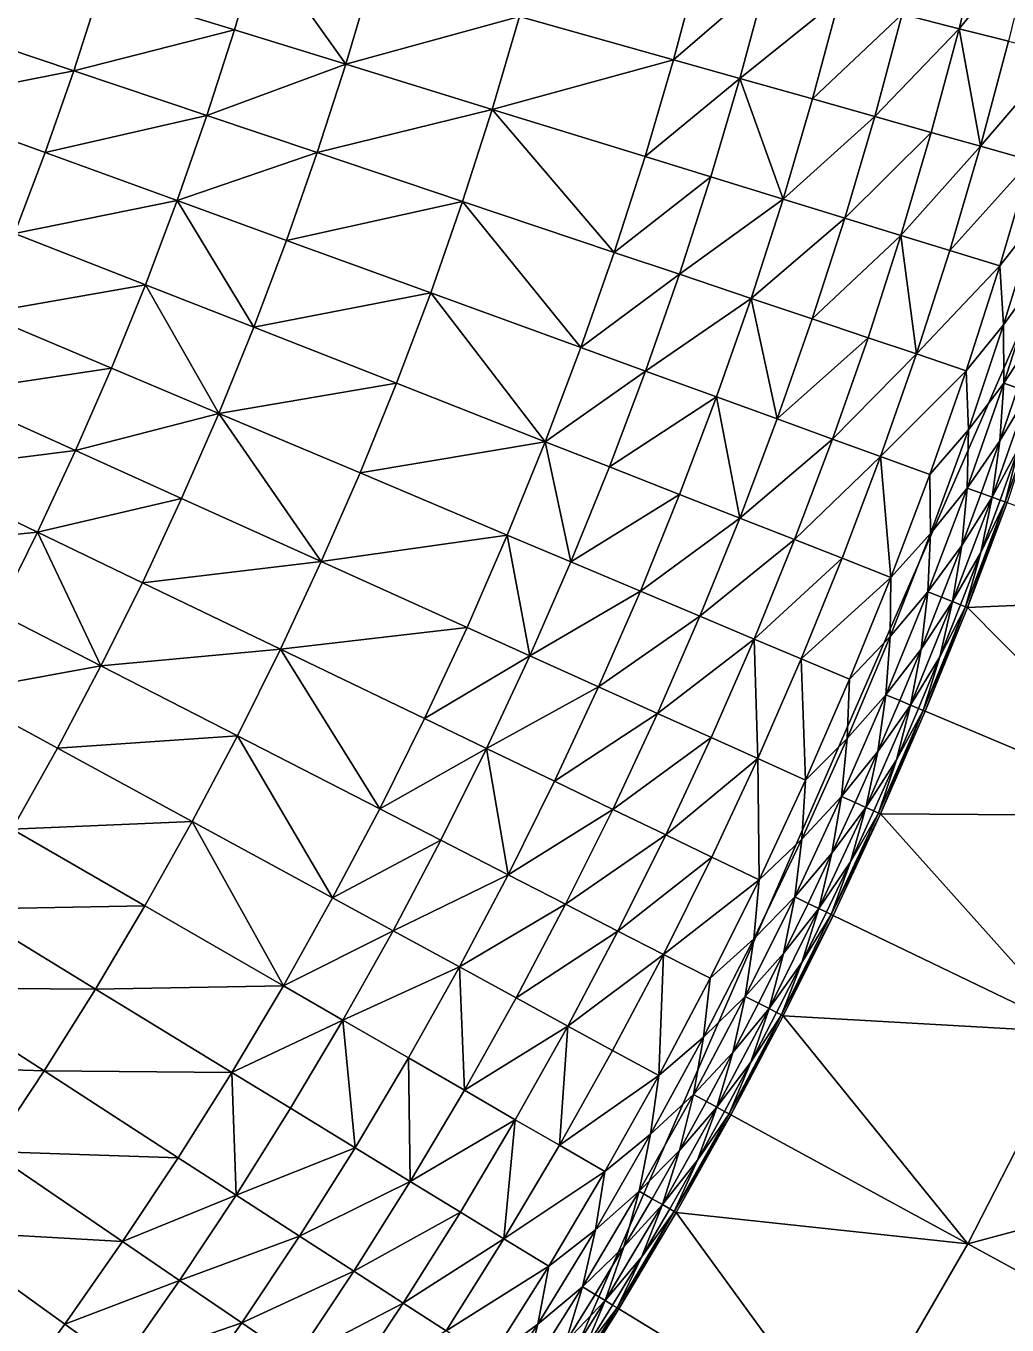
# Model space of a CAD drawing. Header units: millimetres. Extents: x -3250 to 8000, y -3250 to 3250.
# Drawn here: x 1803 to 2349, y -1313 to -590 of the extents above; entities that cross this region are included whole.
import ezdxf

# ---------------------------------------------------------------- set-up
doc = ezdxf.new("R2010")
doc.units = ezdxf.units.MM
doc.header["$MEASUREMENT"] = 0
doc.layers.add('MESH_3D', color=2, linetype='CONTINUOUS')

msp = doc.modelspace()

# ---------------------------------------------------------------- linework, layer by layer
at = {"layer": 'MESH_3D'}
for points in [[(2150.48, 2436.79, 32500), (-3128.53, 880.23, 32500), (-2326.57, -2269.27, 32500)], [(2150.48, 2436.79, 32500), (-2326.57, -2269.27, 32500), (3105.61, 957.95, 32500)], [(3105.61, 957.95, 32500), (-2326.57, -2269.27, 32500), (-1962.36, -2590.68, 32500)], [(3105.61, 957.95, 32500), (-1962.36, -2590.68, 32500), (-1625, -2814.58, 32500)], [(3105.61, 957.95, 32500), (-1625, -2814.58, 32500), (-723.19, -3168.52, 32500)], [(3105.61, 957.95, 32500), (-723.19, -3168.52, 32500), (1410.12, -2928.15, 32500)], [(3105.61, 957.95, 32500), (1410.12, -2928.15, 32500), (2382.42, -2210.56, 32500)], [(2336.54, -533.3, -355.73), (2322.52, -591.39, -355.73), (2290.83, -583.32, -406.77)], [(2364.23, -539.62, -303.82), (2322.52, -591.39, -355.73), (2336.54, -533.3, -355.73)], [(2364.23, -539.62, -303.82), (2350.04, -598.39, -303.82), (2322.52, -591.39, -355.73)], [(1933.5, -544, -744.25), (1919.34, -592.04, -744.25), (1844.62, -568.99, -794.3)], [(1981.26, -611.14, -698.41), (1919.34, -592.04, -744.25), (1933.5, -544, -744.25)], [(1995.88, -561.55, -698.41), (1981.26, -611.14, -698.41), (1933.5, -544, -744.25)], [(2178.12, -554.62, -547.31), (2163.62, -608.75, -547.31), (2077.99, -584.66, -630.5)], [(2215.25, -564.07, -506.08), (2163.62, -608.75, -547.31), (2178.12, -554.62, -547.31)], [(2077.99, -584.66, -630.5), (1981.26, -611.14, -698.41), (1995.88, -561.55, -698.41)], [(1844.62, -568.99, -794.3), (1829.86, -614.8, -794.3), (1753.67, -589.2, -840.76)], [(1919.34, -592.04, -744.25), (1829.86, -614.8, -794.3), (1844.62, -568.99, -794.3)], [(2215.25, -564.07, -506.08), (2200.5, -619.13, -506.08), (2163.62, -608.75, -547.31)], [(2255.95, -574.44, -455.71), (2200.5, -619.13, -506.08), (2215.25, -564.07, -506.08)], [(2255.95, -574.44, -455.71), (2240.93, -630.5, -455.71), (2200.5, -619.13, -506.08)], [(2290.83, -583.32, -406.77), (2240.93, -630.5, -455.71), (2255.95, -574.44, -455.71)], [(2077.99, -584.66, -630.5), (2062.77, -636.28, -630.5), (1981.26, -611.14, -698.41)], [(2163.62, -608.75, -547.31), (2062.77, -636.28, -630.5), (2077.99, -584.66, -630.5)], [(2290.83, -583.32, -406.77), (2275.57, -640.25, -406.77), (2240.93, -630.5, -455.71)], [(2322.52, -591.39, -355.73), (2275.57, -640.25, -406.77), (2290.83, -583.32, -406.77)], [(1829.86, -614.8, -794.3), (1738.43, -632.74, -840.76), (1753.67, -589.2, -840.76)], [(1919.34, -592.04, -744.25), (1903.98, -639.7, -744.25), (1829.86, -614.8, -794.3)], [(1981.26, -611.14, -698.41), (1903.98, -639.7, -744.25), (1919.34, -592.04, -744.25)], [(2322.52, -591.39, -355.73), (2307.05, -649.1, -355.73), (2275.57, -640.25, -406.77)], [(2334.39, -656.8, -303.82), (2307.05, -649.1, -355.73), (2322.52, -591.39, -355.73)], [(2350.04, -598.39, -303.82), (2334.39, -656.8, -303.82), (2322.52, -591.39, -355.73)], [(2378.33, -605.6, -238.11), (2334.39, -656.8, -303.82), (2350.04, -598.39, -303.82)], [(2378.33, -605.6, -238.11), (2362.5, -664.7, -238.11), (2334.39, -656.8, -303.82)], [(1981.26, -611.14, -698.41), (1965.41, -660.34, -698.41), (1903.98, -639.7, -744.25)], [(2062.77, -636.28, -630.5), (1965.41, -660.34, -698.41), (1981.26, -611.14, -698.41)], [(2163.62, -608.75, -547.31), (2147.77, -662.5, -547.31), (2062.77, -636.28, -630.5)], [(2200.5, -619.13, -506.08), (2147.77, -662.5, -547.31), (2163.62, -608.75, -547.31)], [(1829.86, -614.8, -794.3), (1813.96, -660.23, -794.3), (1738.43, -632.74, -840.76)], [(1903.98, -639.7, -744.25), (1813.96, -660.23, -794.3), (1829.86, -614.8, -794.3)], [(2200.5, -619.13, -506.08), (2184.38, -673.79, -506.08), (2147.77, -662.5, -547.31)], [(2224.52, -686.17, -455.71), (2184.38, -673.79, -506.08), (2200.5, -619.13, -506.08)], [(2240.93, -630.5, -455.71), (2224.52, -686.17, -455.71), (2200.5, -619.13, -506.08)], [(1813.96, -660.23, -794.3), (1796.94, -705.25, -794.3), (1738.43, -632.74, -840.76)], [(2275.57, -640.25, -406.77), (2224.52, -686.17, -455.71), (2240.93, -630.5, -455.71)], [(1903.98, -639.7, -744.25), (1887.44, -686.97, -744.25), (1813.96, -660.23, -794.3)], [(1965.41, -660.34, -698.41), (1887.44, -686.97, -744.25), (1903.98, -639.7, -744.25)], [(2062.77, -636.28, -630.5), (2046.26, -687.51, -630.5), (1965.41, -660.34, -698.41)], [(2130.58, -715.84, -547.31), (2046.26, -687.51, -630.5), (2062.77, -636.28, -630.5)], [(2147.77, -662.5, -547.31), (2130.58, -715.84, -547.31), (2062.77, -636.28, -630.5)], [(2275.57, -640.25, -406.77), (2258.9, -696.78, -406.77), (2224.52, -686.17, -455.71)], [(2307.05, -649.1, -355.73), (2258.9, -696.78, -406.77), (2275.57, -640.25, -406.77)], [(2307.05, -649.1, -355.73), (2290.15, -706.42, -355.73), (2258.9, -696.78, -406.77)], [(2334.39, -656.8, -303.82), (2290.15, -706.42, -355.73), (2307.05, -649.1, -355.73)], [(2334.39, -656.8, -303.82), (2317.29, -714.79, -303.82), (2290.15, -706.42, -355.73)], [(2362.5, -664.7, -238.11), (2317.29, -714.79, -303.82), (2334.39, -656.8, -303.82)], [(1887.44, -686.97, -744.25), (1796.94, -705.25, -794.3), (1813.96, -660.23, -794.3)], [(1965.41, -660.34, -698.41), (1948.34, -709.14, -698.41), (1887.44, -686.97, -744.25)], [(2046.26, -687.51, -630.5), (1948.34, -709.14, -698.41), (1965.41, -660.34, -698.41)], [(2184.38, -673.79, -506.08), (2130.58, -715.84, -547.31), (2147.77, -662.5, -547.31)], [(2362.5, -664.7, -238.11), (2345.19, -723.4, -238.11), (2317.29, -714.79, -303.82)], [(2365.38, -697.45, -205.25), (2345.19, -723.4, -238.11), (2362.5, -664.7, -238.11)], [(2184.38, -673.79, -506.08), (2166.91, -728.04, -506.08), (2130.58, -715.84, -547.31)], [(2224.52, -686.17, -455.71), (2166.91, -728.04, -506.08), (2184.38, -673.79, -506.08)], [(2224.52, -686.17, -455.71), (2206.72, -741.42, -455.71), (2166.91, -728.04, -506.08)], [(2258.9, -696.78, -406.77), (2206.72, -741.42, -455.71), (2224.52, -686.17, -455.71)], [(1887.44, -686.97, -744.25), (1869.73, -733.81, -744.25), (1796.94, -705.25, -794.3)], [(1930.05, -757.49, -698.41), (1869.73, -733.81, -744.25), (1887.44, -686.97, -744.25)], [(1948.34, -709.14, -698.41), (1930.05, -757.49, -698.41), (1887.44, -686.97, -744.25)], [(2046.26, -687.51, -630.5), (2028.49, -738.31, -630.5), (1948.34, -709.14, -698.41)], [(2112.08, -768.73, -547.31), (2028.49, -738.31, -630.5), (2046.26, -687.51, -630.5)], [(2130.58, -715.84, -547.31), (2112.08, -768.73, -547.31), (2046.26, -687.51, -630.5)], [(2258.9, -696.78, -406.77), (2240.83, -752.88, -406.77), (2206.72, -741.42, -455.71)], [(2290.15, -706.42, -355.73), (2240.83, -752.88, -406.77), (2258.9, -696.78, -406.77)], [(2365.38, -697.45, -205.25), (2347.26, -756.21, -205.25), (2345.19, -723.4, -238.11)], [(2365.38, -697.45, -205.25), (2366.25, -729.89, -171.85), (2347.26, -756.21, -205.25)], [(1869.73, -733.81, -744.25), (1778.8, -749.83, -794.3), (1796.94, -705.25, -794.3)], [(2290.15, -706.42, -355.73), (2271.83, -763.29, -355.73), (2240.83, -752.88, -406.77)], [(2298.75, -772.34, -303.82), (2271.83, -763.29, -355.73), (2290.15, -706.42, -355.73)], [(2317.29, -714.79, -303.82), (2298.75, -772.34, -303.82), (2290.15, -706.42, -355.73)], [(2028.49, -738.31, -630.5), (1930.05, -757.49, -698.41), (1948.34, -709.14, -698.41)], [(2345.19, -723.4, -238.11), (2298.75, -772.34, -303.82), (2317.29, -714.79, -303.82)], [(2166.91, -728.04, -506.08), (2112.08, -768.73, -547.31), (2130.58, -715.84, -547.31)], [(2166.91, -728.04, -506.08), (2148.08, -781.84, -506.08), (2112.08, -768.73, -547.31)], [(2206.72, -741.42, -455.71), (2148.08, -781.84, -506.08), (2166.91, -728.04, -506.08)], [(2345.19, -723.4, -238.11), (2326.43, -781.64, -238.11), (2298.75, -772.34, -303.82)], [(2347.26, -756.21, -205.25), (2326.43, -781.64, -238.11), (2345.19, -723.4, -238.11)], [(1869.73, -733.81, -744.25), (1850.85, -780.2, -744.25), (1778.8, -749.83, -794.3)], [(1910.57, -805.37, -698.41), (1850.85, -780.2, -744.25), (1869.73, -733.81, -744.25)], [(1930.05, -757.49, -698.41), (1910.57, -805.37, -698.41), (1869.73, -733.81, -744.25)], [(2347.26, -756.21, -205.25), (2366.25, -729.89, -171.85), (2347.31, -788.66, -171.85)], [(2364.86, -761.87, -138.74), (2347.31, -788.66, -171.85), (2366.25, -729.89, -171.85)], [(2028.49, -738.31, -630.5), (2009.45, -788.65, -630.5), (1930.05, -757.49, -698.41)], [(2092.25, -821.15, -547.31), (2009.45, -788.65, -630.5), (2028.49, -738.31, -630.5)], [(2112.08, -768.73, -547.31), (2092.25, -821.15, -547.31), (2028.49, -738.31, -630.5)], [(2206.72, -741.42, -455.71), (2187.55, -796.2, -455.71), (2148.08, -781.84, -506.08)], [(2221.36, -808.51, -406.77), (2187.55, -796.2, -455.71), (2206.72, -741.42, -455.71)], [(2240.83, -752.88, -406.77), (2221.36, -808.51, -406.77), (2206.72, -741.42, -455.71)], [(1850.85, -780.2, -744.25), (1759.55, -793.94, -794.3), (1778.8, -749.83, -794.3)], [(2009.45, -788.65, -630.5), (1910.57, -805.37, -698.41), (1930.05, -757.49, -698.41)], [(2271.83, -763.29, -355.73), (2221.36, -808.51, -406.77), (2240.83, -752.88, -406.77)], [(2347.26, -756.21, -205.25), (2327.68, -814.49, -205.25), (2326.43, -781.64, -238.11)], [(2347.26, -756.21, -205.25), (2347.31, -788.66, -171.85), (2327.68, -814.49, -205.25)], [(2271.83, -763.29, -355.73), (2252.09, -819.7, -355.73), (2221.36, -808.51, -406.77)], [(2298.75, -772.34, -303.82), (2252.09, -819.7, -355.73), (2271.83, -763.29, -355.73)], [(2364.86, -761.87, -138.74), (2355.18, -791.3, -138.74), (2347.31, -788.66, -171.85)], [(2148.08, -781.84, -506.08), (2092.25, -821.15, -547.31), (2112.08, -768.73, -547.31)], [(2298.75, -772.34, -303.82), (2278.78, -829.41, -303.82), (2252.09, -819.7, -355.73)], [(2326.43, -781.64, -238.11), (2278.78, -829.41, -303.82), (2298.75, -772.34, -303.82)], [(1850.85, -780.2, -744.25), (1830.82, -826.1, -744.25), (1759.55, -793.94, -794.3)], [(1910.57, -805.37, -698.41), (1830.82, -826.1, -744.25), (1850.85, -780.2, -744.25)], [(2148.08, -781.84, -506.08), (2127.92, -835.15, -506.08), (2092.25, -821.15, -547.31)], [(2187.55, -796.2, -455.71), (2127.92, -835.15, -506.08), (2148.08, -781.84, -506.08)], [(2326.43, -781.64, -238.11), (2306.22, -839.39, -238.11), (2278.78, -829.41, -303.82)], [(2327.68, -814.49, -205.25), (2306.22, -839.39, -238.11), (2326.43, -781.64, -238.11)], [(1830.82, -826.1, -744.25), (1739.21, -837.56, -794.3), (1759.55, -793.94, -794.3)], [(2009.45, -788.65, -630.5), (1989.16, -838.5, -630.5), (1910.57, -805.37, -698.41)], [(2092.25, -821.15, -547.31), (1989.16, -838.5, -630.5), (2009.45, -788.65, -630.5)], [(2327.68, -814.49, -205.25), (2347.31, -788.66, -171.85), (2326.92, -846.93, -171.85)], [(2345.13, -820.6, -138.74), (2326.92, -846.93, -171.85), (2347.31, -788.66, -171.85)], [(2345.13, -820.6, -138.74), (2361.4, -793.39, -105.25), (2340.89, -852.01, -105.25)], [(2355.8, -824.33, -71.93), (2340.89, -852.01, -105.25), (2361.4, -793.39, -105.25)], [(2355.18, -791.3, -138.74), (2345.13, -820.6, -138.74), (2347.31, -788.66, -171.85)], [(2355.18, -791.3, -138.74), (2361.4, -793.39, -105.25), (2345.13, -820.6, -138.74)], [(2187.55, -796.2, -455.71), (2167.02, -850.49, -455.71), (2127.92, -835.15, -506.08)], [(2200.52, -863.64, -406.77), (2167.02, -850.49, -455.71), (2187.55, -796.2, -455.71)], [(2221.36, -808.51, -406.77), (2200.52, -863.64, -406.77), (2187.55, -796.2, -455.71)], [(2368.7, -795.84, -38.42), (2349.23, -855.05), (2348.12, -854.65, -38.42)], [(2355.8, -824.33, -71.93), (2368.7, -795.84, -38.42), (2348.12, -854.65, -38.42)], [(1910.57, -805.37, -698.41), (1889.89, -852.75, -698.41), (1830.82, -826.1, -744.25)], [(1967.64, -887.83, -630.5), (1889.89, -852.75, -698.41), (1910.57, -805.37, -698.41)], [(1989.16, -838.5, -630.5), (1967.64, -887.83, -630.5), (1910.57, -805.37, -698.41)], [(2252.09, -819.7, -355.73), (2200.52, -863.64, -406.77), (2221.36, -808.51, -406.77)], [(2327.68, -814.49, -205.25), (2306.65, -872.27, -205.25), (2306.22, -839.39, -238.11)], [(2327.68, -814.49, -205.25), (2326.92, -846.93, -171.85), (2306.65, -872.27, -205.25)], [(2092.25, -821.15, -547.31), (2071.13, -873.06, -547.31), (1989.16, -838.5, -630.5)], [(2106.44, -887.94, -506.08), (2071.13, -873.06, -547.31), (2092.25, -821.15, -547.31)], [(2127.92, -835.15, -506.08), (2106.44, -887.94, -506.08), (2092.25, -821.15, -547.31)], [(2252.09, -819.7, -355.73), (2230.96, -875.59, -355.73), (2200.52, -863.64, -406.77)], [(2278.78, -829.41, -303.82), (2230.96, -875.59, -355.73), (2252.09, -819.7, -355.73)], [(2345.13, -820.6, -138.74), (2334.72, -849.77, -138.74), (2326.92, -846.93, -171.85)], [(2345.13, -820.6, -138.74), (2340.89, -852.01, -105.25), (2334.72, -849.77, -138.74)], [(1830.82, -826.1, -744.25), (1809.66, -871.49, -744.25), (1739.21, -837.56, -794.3)], [(1889.89, -852.75, -698.41), (1809.66, -871.49, -744.25), (1830.82, -826.1, -744.25)], [(2278.78, -829.41, -303.82), (2257.4, -885.96, -303.82), (2230.96, -875.59, -355.73)], [(2284.57, -896.63, -238.11), (2257.4, -885.96, -303.82), (2278.78, -829.41, -303.82)], [(2306.22, -839.39, -238.11), (2284.57, -896.63, -238.11), (2278.78, -829.41, -303.82)], [(2355.8, -824.33, -71.93), (2345.34, -853.63, -71.93), (2340.89, -852.01, -105.25)], [(2355.8, -824.33, -71.93), (2348.12, -854.65, -38.42), (2345.34, -853.63, -71.93)], [(1809.66, -871.49, -744.25), (1717.79, -880.66, -794.3), (1739.21, -837.56, -794.3)], [(2167.02, -850.49, -455.71), (2106.44, -887.94, -506.08), (2127.92, -835.15, -506.08)], [(2071.13, -873.06, -547.31), (1967.64, -887.83, -630.5), (1989.16, -838.5, -630.5)], [(2306.65, -872.27, -205.25), (2284.57, -896.63, -238.11), (2306.22, -839.39, -238.11)], [(2167.02, -850.49, -455.71), (2145.14, -904.25, -455.71), (2106.44, -887.94, -506.08)], [(2200.52, -863.64, -406.77), (2145.14, -904.25, -455.71), (2167.02, -850.49, -455.71)], [(2306.65, -872.27, -205.25), (2326.92, -846.93, -171.85), (2305.09, -904.68, -171.85)], [(2323.94, -878.81, -138.74), (2305.09, -904.68, -171.85), (2326.92, -846.93, -171.85)], [(2323.94, -878.81, -138.74), (2340.89, -852.01, -105.25), (2318.92, -910.11, -105.25)], [(2334.51, -882.8, -71.93), (2318.92, -910.11, -105.25), (2340.89, -852.01, -105.25)], [(2334.72, -849.77, -138.74), (2323.94, -878.81, -138.74), (2326.92, -846.93, -171.85)], [(2334.72, -849.77, -138.74), (2340.89, -852.01, -105.25), (2323.94, -878.81, -138.74)], [(2345.34, -853.63, -71.93), (2334.51, -882.8, -71.93), (2340.89, -852.01, -105.25)], [(1889.89, -852.75, -698.41), (1868.05, -899.6, -698.41), (1809.66, -871.49, -744.25)], [(1967.64, -887.83, -630.5), (1868.05, -899.6, -698.41), (1889.89, -852.75, -698.41)], [(2348.12, -854.65, -38.42), (2327.18, -913.35), (2326.09, -912.92, -38.42)], [(2334.51, -882.8, -71.93), (2348.12, -854.65, -38.42), (2326.09, -912.92, -38.42)], [(2348.12, -854.65, -38.42), (2349.23, -855.05), (2327.18, -913.35)], [(2349.23, -855.05, 24000), (2327.18, -913.35), (2349.23, -855.05)], [(2349.23, -855.05, 24000), (2327.18, -913.35, 24000), (2327.18, -913.35)], [(2490.19, -906.35, 24200), (2327.18, -913.35, 24000), (2349.23, -855.05, 24000)], [(2345.34, -853.63, -71.93), (2348.12, -854.65, -38.42), (2334.51, -882.8, -71.93)], [(2200.52, -863.64, -406.77), (2178.3, -918.23, -406.77), (2145.14, -904.25, -455.71)], [(2230.96, -875.59, -355.73), (2178.3, -918.23, -406.77), (2200.52, -863.64, -406.77)], [(1809.66, -871.49, -744.25), (1787.37, -916.33, -744.25), (1717.79, -880.66, -794.3)], [(1845.04, -945.9, -698.41), (1787.37, -916.33, -744.25), (1809.66, -871.49, -744.25)], [(1868.05, -899.6, -698.41), (1845.04, -945.9, -698.41), (1809.66, -871.49, -744.25)], [(2071.13, -873.06, -547.31), (2048.72, -924.42, -547.31), (1967.64, -887.83, -630.5)], [(2083.65, -940.18, -506.08), (2048.72, -924.42, -547.31), (2071.13, -873.06, -547.31)], [(2106.44, -887.94, -506.08), (2083.65, -940.18, -506.08), (2071.13, -873.06, -547.31)], [(2306.65, -872.27, -205.25), (2284.19, -929.5, -205.25), (2284.57, -896.63, -238.11)], [(2306.65, -872.27, -205.25), (2305.09, -904.68, -171.85), (2284.19, -929.5, -205.25)], [(2230.96, -875.59, -355.73), (2208.44, -930.93, -355.73), (2178.3, -918.23, -406.77)], [(2257.4, -885.96, -303.82), (2208.44, -930.93, -355.73), (2230.96, -875.59, -355.73)], [(2323.94, -878.81, -138.74), (2312.8, -907.71, -138.74), (2305.09, -904.68, -171.85)], [(2323.94, -878.81, -138.74), (2318.92, -910.11, -105.25), (2312.8, -907.71, -138.74)], [(1967.64, -887.83, -630.5), (1944.9, -936.61, -630.5), (1868.05, -899.6, -698.41)], [(2048.72, -924.42, -547.31), (1944.9, -936.61, -630.5), (1967.64, -887.83, -630.5)], [(2145.14, -904.25, -455.71), (2083.65, -940.18, -506.08), (2106.44, -887.94, -506.08)], [(2257.4, -885.96, -303.82), (2234.61, -941.97, -303.82), (2208.44, -930.93, -355.73)], [(2284.57, -896.63, -238.11), (2234.61, -941.97, -303.82), (2257.4, -885.96, -303.82)], [(2334.51, -882.8, -71.93), (2323.33, -911.84, -71.93), (2318.92, -910.11, -105.25)], [(2334.51, -882.8, -71.93), (2326.09, -912.92, -38.42), (2323.33, -911.84, -71.93)], [(1944.9, -936.61, -630.5), (1845.04, -945.9, -698.41), (1868.05, -899.6, -698.41)], [(2284.57, -896.63, -238.11), (2261.51, -953.31, -238.11), (2234.61, -941.97, -303.82)], [(2284.19, -929.5, -205.25), (2261.51, -953.31, -238.11), (2284.57, -896.63, -238.11)], [(2145.14, -904.25, -455.71), (2121.93, -957.45, -455.71), (2083.65, -940.18, -506.08)], [(2178.3, -918.23, -406.77), (2121.93, -957.45, -455.71), (2145.14, -904.25, -455.71)], [(2284.19, -929.5, -205.25), (2305.09, -904.68, -171.85), (2281.81, -961.87, -171.85)], [(2301.31, -936.47, -138.74), (2281.81, -961.87, -171.85), (2305.09, -904.68, -171.85)], [(2301.31, -936.47, -138.74), (2318.92, -910.11, -105.25), (2295.51, -967.64, -105.25)], [(2311.78, -940.73, -71.93), (2295.51, -967.64, -105.25), (2318.92, -910.11, -105.25)], [(2312.8, -907.71, -138.74), (2301.31, -936.47, -138.74), (2305.09, -904.68, -171.85)], [(2312.8, -907.71, -138.74), (2318.92, -910.11, -105.25), (2301.31, -936.47, -138.74)], [(2323.33, -911.84, -71.93), (2311.78, -940.73, -71.93), (2318.92, -910.11, -105.25)], [(2490.19, -906.35, 24200), (2441.91, -1029.35, 24200), (2327.18, -913.35, 24000)], [(1845.04, -945.9, -698.41), (1763.97, -960.61, -744.25), (1787.37, -916.33, -744.25)], [(2326.09, -912.92, -38.42), (2303.69, -971.09), (2302.6, -970.63, -38.42)], [(2311.78, -940.73, -71.93), (2326.09, -912.92, -38.42), (2302.6, -970.63, -38.42)], [(2326.09, -912.92, -38.42), (2327.18, -913.35), (2303.69, -971.09)], [(2327.18, -913.35, 24000), (2303.69, -971.09), (2327.18, -913.35)], [(2327.18, -913.35, 24000), (2303.69, -971.09, 24000), (2303.69, -971.09)], [(2441.91, -1029.35, 24200), (2303.69, -971.09, 24000), (2327.18, -913.35, 24000)], [(2323.33, -911.84, -71.93), (2326.09, -912.92, -38.42), (2311.78, -940.73, -71.93)], [(2048.72, -924.42, -547.31), (2025.04, -975.21, -547.31), (1944.9, -936.61, -630.5)], [(2083.65, -940.18, -506.08), (2025.04, -975.21, -547.31), (2048.72, -924.42, -547.31)], [(2178.3, -918.23, -406.77), (2154.73, -972.25, -406.77), (2121.93, -957.45, -455.71)], [(2208.44, -930.93, -355.73), (2154.73, -972.25, -406.77), (2178.3, -918.23, -406.77)], [(2208.44, -930.93, -355.73), (2184.54, -985.7, -355.73), (2154.73, -972.25, -406.77)], [(2210.43, -997.38, -303.82), (2184.54, -985.7, -355.73), (2208.44, -930.93, -355.73)], [(2234.61, -941.97, -303.82), (2210.43, -997.38, -303.82), (2208.44, -930.93, -355.73)], [(2284.19, -929.5, -205.25), (2281.81, -961.87, -171.85), (2260.3, -986.16, -205.25)], [(2284.19, -929.5, -205.25), (2260.3, -986.16, -205.25), (2261.51, -953.31, -238.11)], [(1944.9, -936.61, -630.5), (1920.94, -984.81, -630.5), (1845.04, -945.9, -698.41)], [(2000.1, -1025.39, -547.31), (1920.94, -984.81, -630.5), (1944.9, -936.61, -630.5)], [(2025.04, -975.21, -547.31), (2000.1, -1025.39, -547.31), (1944.9, -936.61, -630.5)], [(2301.31, -936.47, -138.74), (2289.46, -965.09, -138.74), (2281.81, -961.87, -171.85)], [(2301.31, -936.47, -138.74), (2295.51, -967.64, -105.25), (2289.46, -965.09, -138.74)], [(1845.04, -945.9, -698.41), (1820.88, -991.6, -698.41), (1763.97, -960.61, -744.25)], [(1920.94, -984.81, -630.5), (1820.88, -991.6, -698.41), (1845.04, -945.9, -698.41)], [(2083.65, -940.18, -506.08), (2059.56, -991.83, -506.08), (2025.04, -975.21, -547.31)], [(2121.93, -957.45, -455.71), (2059.56, -991.83, -506.08), (2083.65, -940.18, -506.08)], [(2237.04, -1009.39, -238.11), (2210.43, -997.38, -303.82), (2234.61, -941.97, -303.82)], [(2261.51, -953.31, -238.11), (2237.04, -1009.39, -238.11), (2234.61, -941.97, -303.82)], [(2311.78, -940.73, -71.93), (2299.87, -969.48, -71.93), (2295.51, -967.64, -105.25)], [(2311.78, -940.73, -71.93), (2302.6, -970.63, -38.42), (2299.87, -969.48, -71.93)], [(2260.3, -986.16, -205.25), (2237.04, -1009.39, -238.11), (2261.51, -953.31, -238.11)], [(1820.88, -991.6, -698.41), (1795.6, -1036.69, -698.41), (1763.97, -960.61, -744.25)], [(2121.93, -957.45, -455.71), (2097.4, -1010.06, -455.71), (2059.56, -991.83, -506.08)], [(2154.73, -972.25, -406.77), (2097.4, -1010.06, -455.71), (2121.93, -957.45, -455.71)], [(2260.3, -986.16, -205.25), (2281.81, -961.87, -171.85), (2257.13, -1018.45, -171.85)], [(2277.25, -993.55, -138.74), (2257.13, -1018.45, -171.85), (2281.81, -961.87, -171.85)], [(2277.25, -993.55, -138.74), (2295.51, -967.64, -105.25), (2270.67, -1024.57, -105.25)], [(2287.61, -998.07, -71.93), (2270.67, -1024.57, -105.25), (2295.51, -967.64, -105.25)], [(2289.46, -965.09, -138.74), (2277.25, -993.55, -138.74), (2281.81, -961.87, -171.85)], [(2289.46, -965.09, -138.74), (2295.51, -967.64, -105.25), (2277.25, -993.55, -138.74)], [(2299.87, -969.48, -71.93), (2287.61, -998.07, -71.93), (2295.51, -967.64, -105.25)], [(2059.56, -991.83, -506.08), (2000.1, -1025.39, -547.31), (2025.04, -975.21, -547.31)], [(2154.73, -972.25, -406.77), (2129.82, -1025.67, -406.77), (2097.4, -1010.06, -455.71)], [(2184.54, -985.7, -355.73), (2129.82, -1025.67, -406.77), (2154.73, -972.25, -406.77)], [(2302.6, -970.63, -38.42), (2278.76, -1028.22), (2277.69, -1027.73, -38.42)], [(2287.61, -998.07, -71.93), (2302.6, -970.63, -38.42), (2277.69, -1027.73, -38.42)], [(2302.6, -970.63, -38.42), (2303.69, -971.09), (2278.76, -1028.22)], [(2303.69, -971.09, 24000), (2278.76, -1028.22), (2303.69, -971.09)], [(2303.69, -971.09, 24000), (2278.76, -1028.22, 24000), (2278.76, -1028.22)], [(2441.91, -1029.35, 24200), (2278.76, -1028.22, 24000), (2303.69, -971.09, 24000)], [(2299.87, -969.48, -71.93), (2302.6, -970.63, -38.42), (2287.61, -998.07, -71.93)], [(1920.94, -984.81, -630.5), (1895.79, -1032.39, -630.5), (1820.88, -991.6, -698.41)], [(1973.91, -1074.94, -547.31), (1895.79, -1032.39, -630.5), (1920.94, -984.81, -630.5)], [(2000.1, -1025.39, -547.31), (1973.91, -1074.94, -547.31), (1920.94, -984.81, -630.5)], [(2184.54, -985.7, -355.73), (2159.29, -1039.86, -355.73), (2129.82, -1025.67, -406.77)], [(2210.43, -997.38, -303.82), (2159.29, -1039.86, -355.73), (2184.54, -985.7, -355.73)], [(2260.3, -986.16, -205.25), (2235.02, -1042.2, -205.25), (2237.04, -1009.39, -238.11)], [(2260.3, -986.16, -205.25), (2257.13, -1018.45, -171.85), (2235.02, -1042.2, -205.25)], [(1895.79, -1032.39, -630.5), (1795.6, -1036.69, -698.41), (1820.88, -991.6, -698.41)], [(2059.56, -991.83, -506.08), (2034.2, -1042.87, -506.08), (2000.1, -1025.39, -547.31)], [(2071.57, -1062.03, -455.71), (2034.2, -1042.87, -506.08), (2059.56, -991.83, -506.08)], [(2097.4, -1010.06, -455.71), (2071.57, -1062.03, -455.71), (2059.56, -991.83, -506.08)], [(2277.25, -993.55, -138.74), (2264.68, -1021.86, -138.74), (2257.13, -1018.45, -171.85)], [(2277.25, -993.55, -138.74), (2270.67, -1024.57, -105.25), (2264.68, -1021.86, -138.74)], [(2210.43, -997.38, -303.82), (2184.88, -1052.18, -303.82), (2159.29, -1039.86, -355.73)], [(2211.18, -1064.85, -238.11), (2184.88, -1052.18, -303.82), (2210.43, -997.38, -303.82)], [(2237.04, -1009.39, -238.11), (2211.18, -1064.85, -238.11), (2210.43, -997.38, -303.82)], [(2287.61, -998.07, -71.93), (2274.99, -1026.51, -71.93), (2270.67, -1024.57, -105.25)], [(2287.61, -998.07, -71.93), (2277.69, -1027.73, -38.42), (2274.99, -1026.51, -71.93)], [(2129.82, -1025.67, -406.77), (2071.57, -1062.03, -455.71), (2097.4, -1010.06, -455.71)], [(2235.02, -1042.2, -205.25), (2211.18, -1064.85, -238.11), (2237.04, -1009.39, -238.11)], [(2235.02, -1042.2, -205.25), (2257.13, -1018.45, -171.85), (2231.03, -1074.41, -171.85)], [(2251.77, -1050.02, -138.74), (2231.03, -1074.41, -171.85), (2257.13, -1018.45, -171.85)], [(2264.68, -1021.86, -138.74), (2251.77, -1050.02, -138.74), (2257.13, -1018.45, -171.85)], [(2034.2, -1042.87, -506.08), (1973.91, -1074.94, -547.31), (2000.1, -1025.39, -547.31)], [(2129.82, -1025.67, -406.77), (2103.59, -1078.45, -406.77), (2071.57, -1062.03, -455.71)], [(2159.29, -1039.86, -355.73), (2103.59, -1078.45, -406.77), (2129.82, -1025.67, -406.77)], [(2251.77, -1050.02, -138.74), (2270.67, -1024.57, -105.25), (2244.42, -1080.86, -105.25)], [(2262.01, -1054.79, -71.93), (2244.42, -1080.86, -105.25), (2270.67, -1024.57, -105.25)], [(2264.68, -1021.86, -138.74), (2270.67, -1024.57, -105.25), (2251.77, -1050.02, -138.74)], [(2274.99, -1026.51, -71.93), (2262.01, -1054.79, -71.93), (2270.67, -1024.57, -105.25)], [(1895.79, -1032.39, -630.5), (1869.46, -1079.34, -630.5), (1795.6, -1036.69, -698.41)], [(1946.5, -1123.81, -547.31), (1869.46, -1079.34, -630.5), (1895.79, -1032.39, -630.5)], [(1973.91, -1074.94, -547.31), (1946.5, -1123.81, -547.31), (1895.79, -1032.39, -630.5)], [(2277.69, -1027.73, -38.42), (2278.76, -1028.22), (2251.36, -1084.2, -38.42)], [(2262.01, -1054.79, -71.93), (2277.69, -1027.73, -38.42), (2251.36, -1084.2, -38.42)], [(2251.36, -1084.2, -38.42), (2278.76, -1028.22), (2252.42, -1084.71)], [(2278.76, -1028.22, 24000), (2252.42, -1084.71), (2278.76, -1028.22)], [(2278.76, -1028.22, 24000), (2252.42, -1084.71, 24000), (2252.42, -1084.71)], [(2387.57, -1149.79, 24200), (2252.42, -1084.71, 24000), (2278.76, -1028.22, 24000)], [(2274.99, -1026.51, -71.93), (2277.69, -1027.73, -38.42), (2262.01, -1054.79, -71.93)], [(2441.91, -1029.35, 24200), (2387.57, -1149.79, 24200), (2278.76, -1028.22, 24000)], [(1869.46, -1079.34, -630.5), (1769.19, -1081.13, -698.41), (1795.6, -1036.69, -698.41)], [(2159.29, -1039.86, -355.73), (2132.69, -1093.37, -355.73), (2103.59, -1078.45, -406.77)], [(2184.88, -1052.18, -303.82), (2132.69, -1093.37, -355.73), (2159.29, -1039.86, -355.73)], [(2034.2, -1042.87, -506.08), (2007.56, -1093.26, -506.08), (1973.91, -1074.94, -547.31)], [(2071.57, -1062.03, -455.71), (2007.56, -1093.26, -506.08), (2034.2, -1042.87, -506.08)], [(2235.02, -1042.2, -205.25), (2208.34, -1097.6, -205.25), (2211.18, -1064.85, -238.11)], [(2235.02, -1042.2, -205.25), (2231.03, -1074.41, -171.85), (2208.34, -1097.6, -205.25)], [(2184.88, -1052.18, -303.82), (2157.97, -1106.32, -303.82), (2132.69, -1093.37, -355.73)], [(2211.18, -1064.85, -238.11), (2157.97, -1106.32, -303.82), (2184.88, -1052.18, -303.82)], [(2251.77, -1050.02, -138.74), (2238.5, -1078.01, -138.74), (2231.03, -1074.41, -171.85)], [(2251.77, -1050.02, -138.74), (2244.42, -1080.86, -105.25), (2238.5, -1078.01, -138.74)], [(2262.01, -1054.79, -71.93), (2248.69, -1082.91, -71.93), (2244.42, -1080.86, -105.25)], [(2262.01, -1054.79, -71.93), (2251.36, -1084.2, -38.42), (2248.69, -1082.91, -71.93)], [(2071.57, -1062.03, -455.71), (2044.45, -1113.35, -455.71), (2007.56, -1093.26, -506.08)], [(2103.59, -1078.45, -406.77), (2044.45, -1113.35, -455.71), (2071.57, -1062.03, -455.71)], [(2211.18, -1064.85, -238.11), (2183.95, -1119.64, -238.11), (2157.97, -1106.32, -303.82)], [(2208.34, -1097.6, -205.25), (2183.95, -1119.64, -238.11), (2211.18, -1064.85, -238.11)], [(2007.56, -1093.26, -506.08), (1946.5, -1123.81, -547.31), (1973.91, -1074.94, -547.31)], [(2208.34, -1097.6, -205.25), (2231.03, -1074.41, -171.85), (2203.55, -1129.7, -171.85)], [(2224.89, -1105.83, -138.74), (2203.55, -1129.7, -171.85), (2231.03, -1074.41, -171.85)], [(2238.5, -1078.01, -138.74), (2224.89, -1105.83, -138.74), (2231.03, -1074.41, -171.85)], [(1841.97, -1125.61, -630.5), (1741.69, -1124.9, -698.41), (1769.19, -1081.13, -698.41)], [(1869.46, -1079.34, -630.5), (1841.97, -1125.61, -630.5), (1769.19, -1081.13, -698.41)], [(1946.5, -1123.81, -547.31), (1841.97, -1125.61, -630.5), (1869.46, -1079.34, -630.5)], [(2103.59, -1078.45, -406.77), (2076.05, -1130.56, -406.77), (2044.45, -1113.35, -455.71)], [(2132.69, -1093.37, -355.73), (2076.05, -1130.56, -406.77), (2103.59, -1078.45, -406.77)], [(2224.89, -1105.83, -138.74), (2244.42, -1080.86, -105.25), (2216.78, -1136.48, -105.25)], [(2235.01, -1110.86, -71.93), (2216.78, -1136.48, -105.25), (2244.42, -1080.86, -105.25)], [(2238.5, -1078.01, -138.74), (2244.42, -1080.86, -105.25), (2224.89, -1105.83, -138.74)], [(2248.69, -1082.91, -71.93), (2235.01, -1110.86, -71.93), (2244.42, -1080.86, -105.25)], [(2248.69, -1082.91, -71.93), (2251.36, -1084.2, -38.42), (2235.01, -1110.86, -71.93)], [(2251.36, -1084.2, -38.42), (2252.42, -1084.71), (2223.63, -1139.99, -38.42)], [(2235.01, -1110.86, -71.93), (2251.36, -1084.2, -38.42), (2223.63, -1139.99, -38.42)], [(2223.63, -1139.99, -38.42), (2252.42, -1084.71), (2224.68, -1140.53)], [(2224.68, -1140.53, 24000), (2224.68, -1140.53), (2252.42, -1084.71)], [(2252.42, -1084.71, 24000), (2224.68, -1140.53, 24000), (2252.42, -1084.71)], [(2387.57, -1149.79, 24200), (2224.68, -1140.53, 24000), (2252.42, -1084.71, 24000)], [(2007.56, -1093.26, -506.08), (1979.68, -1142.97, -506.08), (1946.5, -1123.81, -547.31)], [(2044.45, -1113.35, -455.71), (1979.68, -1142.97, -506.08), (2007.56, -1093.26, -506.08)], [(2132.69, -1093.37, -355.73), (2104.77, -1146.2, -355.73), (2076.05, -1130.56, -406.77)], [(2157.97, -1106.32, -303.82), (2104.77, -1146.2, -355.73), (2132.69, -1093.37, -355.73)], [(2208.34, -1097.6, -205.25), (2180.29, -1152.32, -205.25), (2183.95, -1119.64, -238.11)], [(2208.34, -1097.6, -205.25), (2203.55, -1129.7, -171.85), (2180.29, -1152.32, -205.25)], [(2157.97, -1106.32, -303.82), (2129.71, -1159.78, -303.82), (2104.77, -1146.2, -355.73)], [(2155.35, -1173.74, -238.11), (2129.71, -1159.78, -303.82), (2157.97, -1106.32, -303.82)], [(2183.95, -1119.64, -238.11), (2155.35, -1173.74, -238.11), (2157.97, -1106.32, -303.82)], [(2224.89, -1105.83, -138.74), (2210.93, -1133.48, -138.74), (2203.55, -1129.7, -171.85)], [(2224.89, -1105.83, -138.74), (2216.78, -1136.48, -105.25), (2210.93, -1133.48, -138.74)], [(2235.01, -1110.86, -71.93), (2220.99, -1138.64, -71.93), (2216.78, -1136.48, -105.25)], [(2235.01, -1110.86, -71.93), (2223.63, -1139.99, -38.42), (2220.99, -1138.64, -71.93)], [(2044.45, -1113.35, -455.71), (2016.05, -1163.97, -455.71), (1979.68, -1142.97, -506.08)], [(2047.22, -1181.96, -406.77), (2016.05, -1163.97, -455.71), (2044.45, -1113.35, -455.71)], [(2076.05, -1130.56, -406.77), (2047.22, -1181.96, -406.77), (2044.45, -1113.35, -455.71)], [(2180.29, -1152.32, -205.25), (2155.35, -1173.74, -238.11), (2183.95, -1119.64, -238.11)], [(1813.34, -1171.18, -630.5), (1713.1, -1167.97, -698.41), (1741.69, -1124.9, -698.41)], [(1841.97, -1125.61, -630.5), (1813.34, -1171.18, -630.5), (1741.69, -1124.9, -698.41)], [(1917.88, -1171.99, -547.31), (1813.34, -1171.18, -630.5), (1841.97, -1125.61, -630.5)], [(1946.5, -1123.81, -547.31), (1917.88, -1171.99, -547.31), (1841.97, -1125.61, -630.5)], [(1979.68, -1142.97, -506.08), (1917.88, -1171.99, -547.31), (1946.5, -1123.81, -547.31)], [(2104.77, -1146.2, -355.73), (2047.22, -1181.96, -406.77), (2076.05, -1130.56, -406.77)], [(2180.29, -1152.32, -205.25), (2203.55, -1129.7, -171.85), (2174.71, -1184.28, -171.85)], [(2196.63, -1160.95, -138.74), (2174.71, -1184.28, -171.85), (2203.55, -1129.7, -171.85)], [(2210.93, -1133.48, -138.74), (2196.63, -1160.95, -138.74), (2203.55, -1129.7, -171.85)], [(2210.93, -1133.48, -138.74), (2216.78, -1136.48, -105.25), (2196.63, -1160.95, -138.74)], [(2196.63, -1160.95, -138.74), (2216.78, -1136.48, -105.25), (2187.76, -1191.39, -105.25)], [(2206.63, -1166.24, -71.93), (2187.76, -1191.39, -105.25), (2216.78, -1136.48, -105.25)], [(2223.63, -1139.99, -38.42), (2195.55, -1195.63), (2194.52, -1195.07, -38.42)], [(2206.63, -1166.24, -71.93), (2223.63, -1139.99, -38.42), (2194.52, -1195.07, -38.42)], [(2223.63, -1139.99, -38.42), (2224.68, -1140.53), (2195.55, -1195.63)], [(2195.55, -1195.63, 24000), (2195.55, -1195.63), (2224.68, -1140.53)], [(2224.68, -1140.53, 24000), (2195.55, -1195.63, 24000), (2224.68, -1140.53)], [(2327.29, -1267.37, 24200), (2195.55, -1195.63, 24000), (2224.68, -1140.53, 24000)], [(2220.99, -1138.64, -71.93), (2206.63, -1166.24, -71.93), (2216.78, -1136.48, -105.25)], [(2220.99, -1138.64, -71.93), (2223.63, -1139.99, -38.42), (2206.63, -1166.24, -71.93)], [(2387.57, -1149.79, 24200), (2327.29, -1267.37, 24200), (2224.68, -1140.53, 24000)], [(1979.68, -1142.97, -506.08), (1950.57, -1191.97, -506.08), (1917.88, -1171.99, -547.31)], [(1986.41, -1213.87, -455.71), (1950.57, -1191.97, -506.08), (1979.68, -1142.97, -506.08)], [(2016.05, -1163.97, -455.71), (1986.41, -1213.87, -455.71), (1979.68, -1142.97, -506.08)], [(2104.77, -1146.2, -355.73), (2075.54, -1198.31, -355.73), (2047.22, -1181.96, -406.77)], [(2100.14, -1212.52, -303.82), (2075.54, -1198.31, -355.73), (2104.77, -1146.2, -355.73)], [(2129.71, -1159.78, -303.82), (2100.14, -1212.52, -303.82), (2104.77, -1146.2, -355.73)], [(2180.29, -1152.32, -205.25), (2174.71, -1184.28, -171.85), (2150.88, -1206.31, -205.25)], [(2180.29, -1152.32, -205.25), (2150.88, -1206.31, -205.25), (2155.35, -1173.74, -238.11)], [(2522.71, -1214.87, 24400), (2327.29, -1267.37, 24200), (2387.57, -1149.79, 24200)], [(2155.35, -1173.74, -238.11), (2100.14, -1212.52, -303.82), (2129.71, -1159.78, -303.82)], [(2196.63, -1160.95, -138.74), (2181.99, -1188.25, -138.74), (2174.71, -1184.28, -171.85)], [(2196.63, -1160.95, -138.74), (2187.76, -1191.39, -105.25), (2181.99, -1188.25, -138.74)], [(1813.34, -1171.18, -630.5), (1783.58, -1216.02, -630.5), (1713.1, -1167.97, -698.41)], [(2017.12, -1232.63, -406.77), (1986.41, -1213.87, -455.71), (2016.05, -1163.97, -455.71)], [(2047.22, -1181.96, -406.77), (2017.12, -1232.63, -406.77), (2016.05, -1163.97, -455.71)], [(2206.63, -1166.24, -71.93), (2191.92, -1193.65, -71.93), (2187.76, -1191.39, -105.25)], [(2206.63, -1166.24, -71.93), (2194.52, -1195.07, -38.42), (2191.92, -1193.65, -71.93)], [(1888.06, -1219.44, -547.31), (1783.58, -1216.02, -630.5), (1813.34, -1171.18, -630.5)], [(1917.88, -1171.99, -547.31), (1888.06, -1219.44, -547.31), (1813.34, -1171.18, -630.5)], [(1920.25, -1240.23, -506.08), (1888.06, -1219.44, -547.31), (1917.88, -1171.99, -547.31)], [(1950.57, -1191.97, -506.08), (1920.25, -1240.23, -506.08), (1917.88, -1171.99, -547.31)], [(2155.35, -1173.74, -238.11), (2125.42, -1227.11, -238.11), (2100.14, -1212.52, -303.82)], [(2150.88, -1206.31, -205.25), (2125.42, -1227.11, -238.11), (2155.35, -1173.74, -238.11)], [(2075.54, -1198.31, -355.73), (2017.12, -1232.63, -406.77), (2047.22, -1181.96, -406.77)], [(2150.88, -1206.31, -205.25), (2174.71, -1184.28, -171.85), (2144.5, -1238.13, -171.85)], [(2167, -1215.36, -138.74), (2144.5, -1238.13, -171.85), (2174.71, -1184.28, -171.85)], [(2181.99, -1188.25, -138.74), (2167, -1215.36, -138.74), (2174.71, -1184.28, -171.85)], [(1986.41, -1213.87, -455.71), (1920.25, -1240.23, -506.08), (1950.57, -1191.97, -506.08)], [(2167, -1215.36, -138.74), (2187.76, -1191.39, -105.25), (2157.38, -1245.56, -105.25)], [(2176.86, -1220.89, -71.93), (2157.38, -1245.56, -105.25), (2187.76, -1191.39, -105.25)], [(2181.99, -1188.25, -138.74), (2187.76, -1191.39, -105.25), (2167, -1215.36, -138.74)], [(2191.92, -1193.65, -71.93), (2176.86, -1220.89, -71.93), (2187.76, -1191.39, -105.25)], [(2075.54, -1198.31, -355.73), (2045.02, -1249.69, -355.73), (2017.12, -1232.63, -406.77)], [(2069.26, -1264.5, -303.82), (2045.02, -1249.69, -355.73), (2075.54, -1198.31, -355.73)], [(2100.14, -1212.52, -303.82), (2069.26, -1264.5, -303.82), (2075.54, -1198.31, -355.73)], [(2194.52, -1195.07, -38.42), (2195.55, -1195.63), (2164.04, -1249.41, -38.42)], [(2176.86, -1220.89, -71.93), (2194.52, -1195.07, -38.42), (2164.04, -1249.41, -38.42)], [(2164.04, -1249.41, -38.42), (2195.55, -1195.63), (2165.06, -1250)], [(2195.55, -1195.63, 24000), (2165.06, -1250), (2195.55, -1195.63)], [(2195.55, -1195.63, 24000), (2165.06, -1250, 24000), (2165.06, -1250)], [(2327.29, -1267.37, 24200), (2165.06, -1250, 24000), (2195.55, -1195.63, 24000)], [(2191.92, -1193.65, -71.93), (2194.52, -1195.07, -38.42), (2176.86, -1220.89, -71.93)], [(2150.88, -1206.31, -205.25), (2144.5, -1238.13, -171.85), (2120.14, -1259.56, -205.25)], [(2150.88, -1206.31, -205.25), (2120.14, -1259.56, -205.25), (2125.42, -1227.11, -238.11)], [(1986.41, -1213.87, -455.71), (1955.53, -1263.01, -455.71), (1920.25, -1240.23, -506.08)], [(2017.12, -1232.63, -406.77), (1955.53, -1263.01, -455.71), (1986.41, -1213.87, -455.71)], [(2125.42, -1227.11, -238.11), (2069.26, -1264.5, -303.82), (2100.14, -1212.52, -303.82)], [(1857.07, -1266.13, -547.31), (1752.71, -1260.11, -630.5), (1783.58, -1216.02, -630.5)], [(1888.06, -1219.44, -547.31), (1857.07, -1266.13, -547.31), (1783.58, -1216.02, -630.5)], [(1920.25, -1240.23, -506.08), (1857.07, -1266.13, -547.31), (1888.06, -1219.44, -547.31)], [(2167, -1215.36, -138.74), (2151.69, -1242.28, -138.74), (2144.5, -1238.13, -171.85)], [(2167, -1215.36, -138.74), (2157.38, -1245.56, -105.25), (2151.69, -1242.28, -138.74)], [(2176.86, -1220.89, -71.93), (2161.48, -1247.93, -71.93), (2157.38, -1245.56, -105.25)], [(2176.86, -1220.89, -71.93), (2164.04, -1249.41, -38.42), (2161.48, -1247.93, -71.93)], [(2522.71, -1214.87, 24400), (2459.02, -1339.11, 24400), (2327.29, -1267.37, 24200)], [(2125.42, -1227.11, -238.11), (2094.17, -1279.72, -238.11), (2069.26, -1264.5, -303.82)], [(2120.14, -1259.56, -205.25), (2094.17, -1279.72, -238.11), (2125.42, -1227.11, -238.11)], [(2017.12, -1232.63, -406.77), (1985.76, -1282.54, -406.77), (1955.53, -1263.01, -455.71)], [(2045.02, -1249.69, -355.73), (1985.76, -1282.54, -406.77), (2017.12, -1232.63, -406.77)], [(1920.25, -1240.23, -506.08), (1888.73, -1287.72, -506.08), (1857.07, -1266.13, -547.31)], [(1955.53, -1263.01, -455.71), (1888.73, -1287.72, -506.08), (1920.25, -1240.23, -506.08)], [(2120.14, -1259.56, -205.25), (2144.5, -1238.13, -171.85), (2112.97, -1291.21, -171.85)], [(2136.03, -1269, -138.74), (2112.97, -1291.21, -171.85), (2144.5, -1238.13, -171.85)], [(2151.69, -1242.28, -138.74), (2136.03, -1269, -138.74), (2144.5, -1238.13, -171.85)], [(2151.69, -1242.28, -138.74), (2157.38, -1245.56, -105.25), (2136.03, -1269, -138.74)], [(2045.02, -1249.69, -355.73), (2013.23, -1300.28, -355.73), (1985.76, -1282.54, -406.77)], [(2069.26, -1264.5, -303.82), (2013.23, -1300.28, -355.73), (2045.02, -1249.69, -355.73)], [(2136.03, -1269, -138.74), (2157.38, -1245.56, -105.25), (2125.65, -1298.96, -105.25)], [(2145.75, -1274.78, -71.93), (2125.65, -1298.96, -105.25), (2157.38, -1245.56, -105.25)], [(2164.04, -1249.41, -38.42), (2133.23, -1303.59), (2132.22, -1302.97, -38.42)], [(2145.75, -1274.78, -71.93), (2164.04, -1249.41, -38.42), (2132.22, -1302.97, -38.42)], [(2164.04, -1249.41, -38.42), (2165.06, -1250), (2133.23, -1303.59)], [(2165.06, -1250, 24000), (2133.23, -1303.59), (2165.06, -1250)], [(2165.06, -1250, 24000), (2133.23, -1303.59, 24000), (2133.23, -1303.59)], [(2261.22, -1381.8, 24200), (2133.23, -1303.59, 24000), (2165.06, -1250, 24000)], [(2161.48, -1247.93, -71.93), (2145.75, -1274.78, -71.93), (2157.38, -1245.56, -105.25)], [(2161.48, -1247.93, -71.93), (2164.04, -1249.41, -38.42), (2145.75, -1274.78, -71.93)], [(2327.29, -1267.37, 24200), (2261.22, -1381.8, 24200), (2165.06, -1250, 24000)], [(1824.93, -1312.04, -547.31), (1791.65, -1357.13, -547.31), (1752.71, -1260.11, -630.5)], [(1857.07, -1266.13, -547.31), (1824.93, -1312.04, -547.31), (1752.71, -1260.11, -630.5)], [(1955.53, -1263.01, -455.71), (1923.43, -1311.37, -455.71), (1888.73, -1287.72, -506.08)], [(1985.76, -1282.54, -406.77), (1923.43, -1311.37, -455.71), (1955.53, -1263.01, -455.71)], [(2069.26, -1264.5, -303.82), (2037.09, -1315.69, -303.82), (2013.23, -1300.28, -355.73)], [(2094.17, -1279.72, -238.11), (2037.09, -1315.69, -303.82), (2069.26, -1264.5, -303.82)], [(2120.14, -1259.56, -205.25), (2088.08, -1312.03, -205.25), (2094.17, -1279.72, -238.11)], [(2120.14, -1259.56, -205.25), (2112.97, -1291.21, -171.85), (2088.08, -1312.03, -205.25)], [(1888.73, -1287.72, -506.08), (1824.93, -1312.04, -547.31), (1857.07, -1266.13, -547.31)], [(2136.03, -1269, -138.74), (2120.05, -1295.53, -138.74), (2112.97, -1291.21, -171.85)], [(2136.03, -1269, -138.74), (2125.65, -1298.96, -105.25), (2120.05, -1295.53, -138.74)], [(2459.02, -1339.11, 24400), (2261.22, -1381.8, 24200), (2327.29, -1267.37, 24200)], [(2145.75, -1274.78, -71.93), (2129.69, -1301.43, -71.93), (2125.65, -1298.96, -105.25)], [(2145.75, -1274.78, -71.93), (2132.22, -1302.97, -38.42), (2129.69, -1301.43, -71.93)], [(1985.76, -1282.54, -406.77), (1953.17, -1331.65, -406.77), (1923.43, -1311.37, -455.71)], [(2013.23, -1300.28, -355.73), (1953.17, -1331.65, -406.77), (1985.76, -1282.54, -406.77)], [(2094.17, -1279.72, -238.11), (2061.61, -1331.53, -238.11), (2037.09, -1315.69, -303.82)], [(2088.08, -1312.03, -205.25), (2061.61, -1331.53, -238.11), (2094.17, -1279.72, -238.11)], [(1888.73, -1287.72, -506.08), (1856.04, -1334.4, -506.08), (1824.93, -1312.04, -547.31)], [(1923.43, -1311.37, -455.71), (1856.04, -1334.4, -506.08), (1888.73, -1287.72, -506.08)], [(2088.08, -1312.03, -205.25), (2112.97, -1291.21, -171.85), (2080.12, -1343.49, -171.85)], [(2103.73, -1321.86, -138.74), (2080.12, -1343.49, -171.85), (2112.97, -1291.21, -171.85)], [(2120.05, -1295.53, -138.74), (2103.73, -1321.86, -138.74), (2112.97, -1291.21, -171.85)], [(2013.23, -1300.28, -355.73), (1980.19, -1350.07, -355.73), (1953.17, -1331.65, -406.77)], [(2037.09, -1315.69, -303.82), (1980.19, -1350.07, -355.73), (2013.23, -1300.28, -355.73)], [(2103.73, -1321.86, -138.74), (2125.65, -1298.96, -105.25), (2092.61, -1351.55, -105.25)], [(2113.3, -1327.88, -71.93), (2092.61, -1351.55, -105.25), (2125.65, -1298.96, -105.25)], [(2120.05, -1295.53, -138.74), (2125.65, -1298.96, -105.25), (2103.73, -1321.86, -138.74)], [(2129.69, -1301.43, -71.93), (2113.3, -1327.88, -71.93), (2125.65, -1298.96, -105.25)], [(2132.22, -1302.97, -38.42), (2133.23, -1303.59), (2099.07, -1355.73, -38.42)], [(2113.3, -1327.88, -71.93), (2132.22, -1302.97, -38.42), (2099.07, -1355.73, -38.42)], [(2099.07, -1355.73, -38.42), (2133.23, -1303.59), (2100.06, -1356.37)], [(2133.23, -1303.59, 24000), (2100.06, -1356.37), (2133.23, -1303.59)], [(2133.23, -1303.59, 24000), (2100.06, -1356.37, 24000), (2100.06, -1356.37)], [(2261.22, -1381.8, 24200), (2100.06, -1356.37, 24000), (2133.23, -1303.59, 24000)], [(2129.69, -1301.43, -71.93), (2132.22, -1302.97, -38.42), (2113.3, -1327.88, -71.93)], [(1856.04, -1334.4, -506.08), (1791.65, -1357.13, -547.31), (1824.93, -1312.04, -547.31)], [(1923.43, -1311.37, -455.71), (1890.14, -1358.92, -455.71), (1856.04, -1334.4, -506.08)], [(1953.17, -1331.65, -406.77), (1890.14, -1358.92, -455.71), (1923.43, -1311.37, -455.71)], [(2088.08, -1312.03, -205.25), (2080.12, -1343.49, -171.85), (2054.72, -1363.68, -205.25)], [(2088.08, -1312.03, -205.25), (2054.72, -1363.68, -205.25), (2061.61, -1331.53, -238.11)]]:
    msp.add_3dface(points, dxfattribs=at)

doc.saveas('drawing.dxf')
